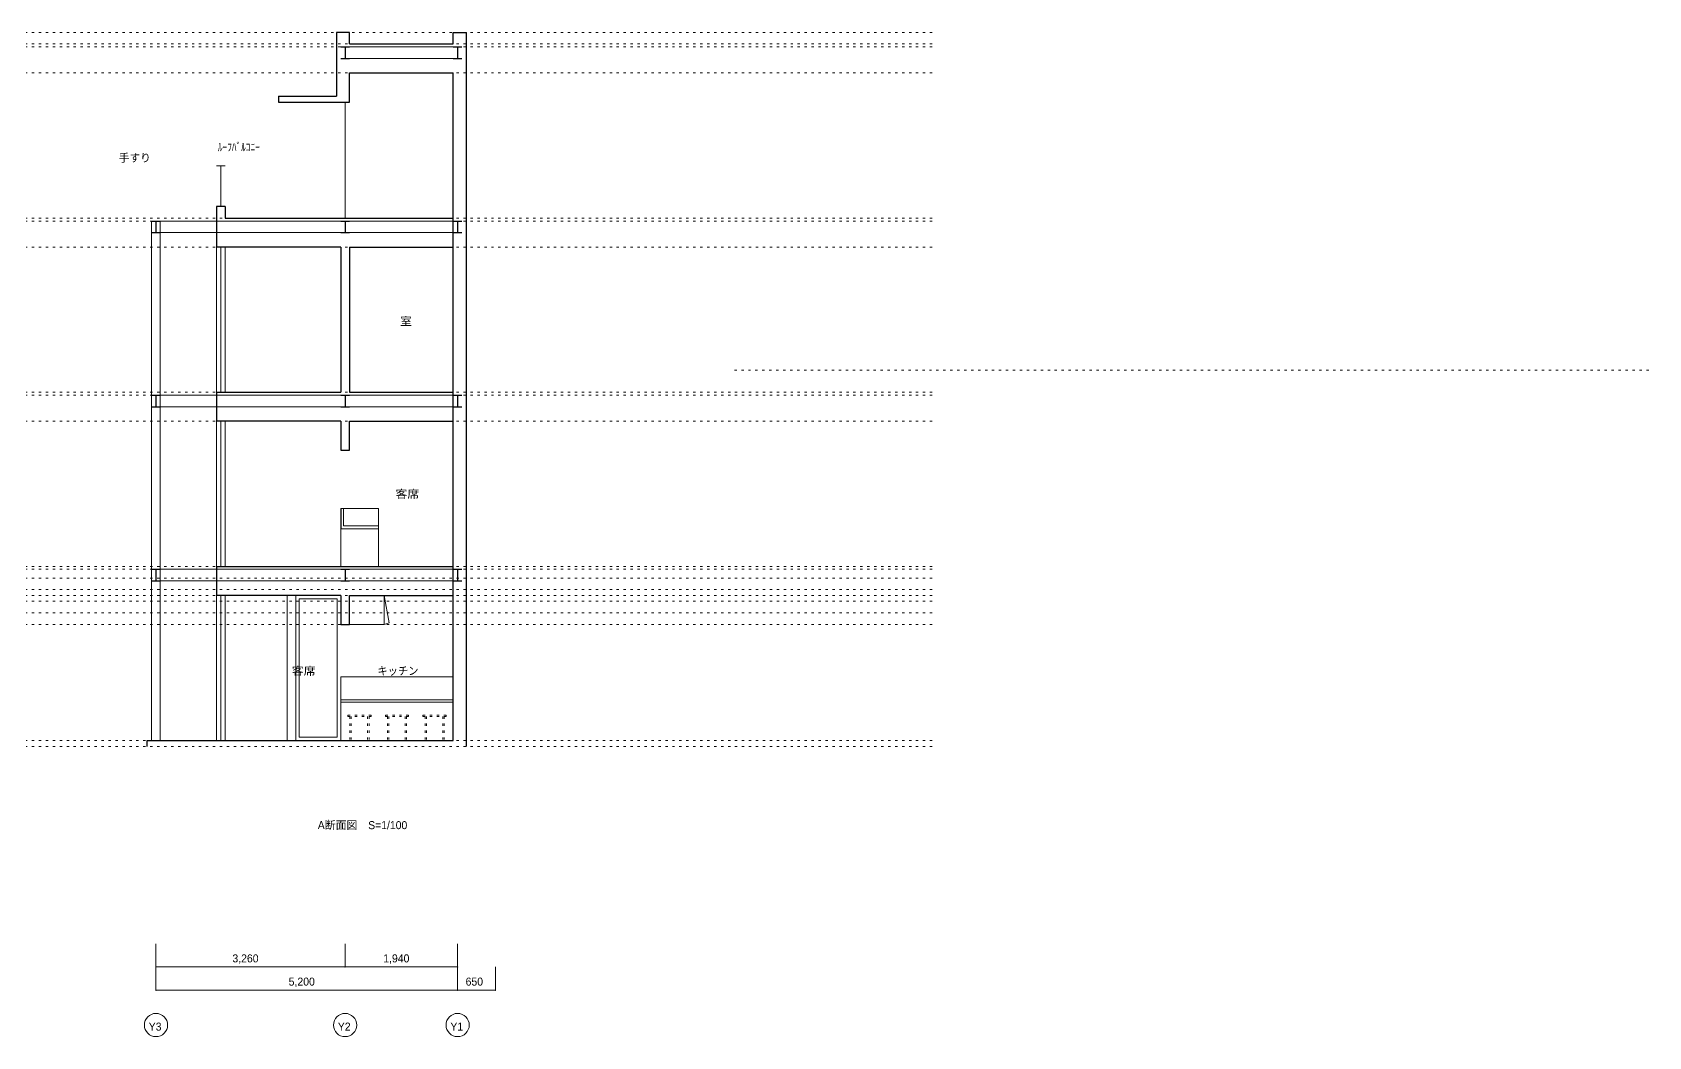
# Model space of a CAD drawing. Header units: millimetres. Extents: x -1049904 to -1048779, y -742436 to -740458.
# Drawn here: x -1049058 to -1048779.4, y -742381.3 to -742208.3 of the extents above; entities that cross this region are included whole.
import ezdxf

# ---------------------------------------------------------------- set-up
doc = ezdxf.new("R2010")
doc.units = ezdxf.units.MM
doc.linetypes.add('DOT', pattern=[1.6, 0.4, -0.8, 0.4])
for name, color, linetype, lineweight in [('みえがかり線', 3, 'Continuous', 15), ('割付線', 4, 'Continuous', 9), ('固定家具', 3, 'Continuous', 15), ('壁', 7, 'Continuous', 30), ('寸法線', 3, 'Continuous', 0), ('移動家具', 3, 'DOT', 15), ('開口部', 3, 'Continuous', 15)]:
    doc.layers.add(name, color=color, linetype=linetype, lineweight=lineweight)
doc.layers.add('補助線', color=5, linetype='DOT', lineweight=0, plot=False)
doc.styles.add('ＭＳ Ｐゴシック', font='MS PGothic.ttf', dxfattribs={"width": 0.85})

msp = doc.modelspace()

# ---------------------------------------------------------------- linework, layer by layer
at = {"layer": 'みえがかり線', "color": 7, "linetype": 'Continuous'}
for p, q in [((-1048985.462891, -742210.801532), (-1049003.362891, -742210.801532)), ((-1049003.362891, -742212.801532), (-1048985.462891, -742212.801532)), ((-1049026.26959, -742231.301532), (-1049024.76959, -742231.301532)), ((-1049025.51959, -742238.301532), (-1049025.51959, -742231.301532)), ((-1049026.273482, -742240.801532), (-1048985.462891, -742240.801532)), ((-1049026.273482, -742242.801532), (-1048985.462891, -742242.801532)), ((-1049026.273482, -742270.801532), (-1048985.462891, -742270.801532)), ((-1049026.273482, -742272.801532), (-1048985.462891, -742272.801532)), ((-1049026.273482, -742300.801532), (-1048985.462891, -742300.801532)), ((-1049026.273482, -742302.801532), (-1048985.462891, -742302.801532))]:
    msp.add_line(p, q, dxfattribs=at)
at = {"layer": 'みえがかり線'}
for p, q in [((-1049037.462891, -742330.301532), (-1049037.462891, -742240.801532)), ((-1049035.962891, -742330.301532), (-1049035.962891, -742240.801532)), ((-1049035.962891, -742240.801532), (-1049026.273482, -742240.801532)), ((-1049035.962891, -742242.801532), (-1049026.273482, -742242.801532)), ((-1049035.962891, -742270.801532), (-1049026.273482, -742270.801532)), ((-1049035.962891, -742272.801532), (-1049026.273482, -742272.801532)), ((-1049004.362891, -742290.301532), (-1048998.362891, -742290.301532)), ((-1048998.362891, -742293.301532), (-1048998.362891, -742290.301532)), ((-1049004.862891, -742293.801532), (-1049004.862891, -742300.301532)), ((-1048998.362891, -742293.801532), (-1048998.362891, -742300.301532)), ((-1049035.962891, -742300.801532), (-1049026.273482, -742300.801532)), ((-1049035.962891, -742302.801532), (-1049026.273482, -742302.801532)), ((-1049014.112891, -742305.301532), (-1049014.112891, -742330.301532)), ((-1049012.612891, -742330.301532), (-1049012.612891, -742305.301532)), ((-1049004.862891, -742319.301532), (-1049004.862891, -742330.301532)), ((-1049004.862891, -742319.301532), (-1048985.462891, -742319.301532)), ((-1048985.462891, -742323.301532), (-1049004.862891, -742323.301532)), ((-1048985.462891, -742323.661532), (-1049004.862891, -742323.661532))]:
    msp.add_line(p, q, dxfattribs=at)
at = {"layer": '割付線', "color": 250, "linetype": 'Continuous'}
msp.add_line((-1049004.112891, -742220.301532), (-1049004.112891, -742240.301532), dxfattribs=at)
for centre in [(-1049036.712891, -742379.301532), (-1049004.112891, -742379.301532), (-1048984.712891, -742379.301532)]:
    msp.add_circle(centre, 2, dxfattribs=at)
at = {"layer": '固定家具', "color": 7}
for p, q in [((-1049004.362891, -742290.301532), (-1049004.862891, -742290.301532)), ((-1049004.362891, -742290.301532), (-1049004.362891, -742293.301532)), ((-1048998.362891, -742293.801532), (-1049004.862891, -742293.801532)), ((-1048998.362891, -742293.301532), (-1049004.362891, -742293.301532)), ((-1048998.362891, -742293.301532), (-1048998.362891, -742293.801532)), ((-1048997.362891, -742310.301532), (-1048997.362891, -742305.301532)), ((-1048997.362891, -742305.301532), (-1048996.528481, -742310.033707)), ((-1049003.362891, -742310.301532), (-1048997.362891, -742310.301532)), ((-1048997.362891, -742310.301532), (-1048996.528481, -742310.033707))]:
    msp.add_line(p, q, dxfattribs=at)
at = {"layer": '壁'}
for p, q in [((-1049005.612891, -742208.301532), (-1049005.612891, -742219.301532)), ((-1049003.362891, -742208.301532), (-1049005.612891, -742208.301532)), ((-1049003.362891, -742210.301532), (-1049003.362891, -742208.301532)), ((-1048985.462891, -742208.301532), (-1048983.212891, -742208.301532)), ((-1048985.462891, -742210.301532), (-1048985.462891, -742208.301532)), ((-1048983.212891, -742331.301532), (-1048983.212891, -742208.301532)), ((-1049004.862891, -742210.801532), (-1049003.362891, -742210.801532)), ((-1049004.112891, -742210.801532), (-1049004.112891, -742212.801532)), ((-1049003.362891, -742210.301532), (-1048985.462891, -742210.301532)), ((-1048985.462891, -742210.801532), (-1048983.962891, -742210.801532)), ((-1048984.712891, -742210.801532), (-1048984.712891, -742212.801532)), ((-1049004.862891, -742212.801532), (-1049003.362891, -742212.801532)), ((-1048985.462891, -742212.801532), (-1048983.962891, -742212.801532)), ((-1049003.362891, -742220.301532), (-1049003.362891, -742215.301532)), ((-1049003.362891, -742215.301532), (-1048985.462891, -742215.301532)), ((-1048985.462891, -742330.301532), (-1048985.462891, -742215.301532)), ((-1049015.612891, -742219.301532), (-1049015.612891, -742220.301532)), ((-1049015.612891, -742219.301532), (-1049005.612891, -742219.301532)), ((-1049015.612891, -742220.301532), (-1049004.862891, -742220.301532)), ((-1049004.862891, -742220.301532), (-1049003.362891, -742220.301532)), ((-1049026.273482, -742238.301532), (-1049026.273482, -742240.301532)), ((-1049024.773482, -742238.301532), (-1049026.273482, -742238.301532)), ((-1049024.773482, -742238.301532), (-1049024.773482, -742240.301532)), ((-1049037.462891, -742240.801532), (-1049035.962891, -742240.801532)), ((-1049036.712891, -742240.801532), (-1049036.712891, -742242.801532)), ((-1049026.273482, -742240.301532), (-1049026.273482, -742245.301532)), ((-1049024.773482, -742240.301532), (-1048985.462891, -742240.301532)), ((-1049004.862891, -742240.801532), (-1049003.362891, -742240.801532)), ((-1049004.112891, -742240.801532), (-1049004.112891, -742242.801532)), ((-1048985.462891, -742240.801532), (-1048983.962891, -742240.801532)), ((-1048984.712891, -742240.801532), (-1048984.712891, -742242.801532)), ((-1049037.462891, -742242.801532), (-1049035.962891, -742242.801532)), ((-1049004.862891, -742242.801532), (-1049003.362891, -742242.801532)), ((-1048985.462891, -742242.801532), (-1048983.962891, -742242.801532)), ((-1049004.862891, -742245.301532), (-1049026.273482, -742245.301532)), ((-1049004.862891, -742245.301532), (-1049004.862891, -742270.301532)), ((-1049003.362891, -742245.301532), (-1048985.462891, -742245.301532)), ((-1049003.362891, -742245.301532), (-1049003.362891, -742270.301532)), ((-1049037.462891, -742270.801532), (-1049035.962891, -742270.801532)), ((-1049037.462891, -742272.801532), (-1049035.962891, -742272.801532)), ((-1049036.712891, -742270.801532), (-1049036.712891, -742272.801532)), ((-1049026.273482, -742270.301532), (-1049026.273482, -742275.301532)), ((-1049026.273482, -742270.301532), (-1049004.862891, -742270.301532)), ((-1049004.862891, -742270.801532), (-1049003.362891, -742270.801532)), ((-1049004.862891, -742272.801532), (-1049003.362891, -742272.801532)), ((-1049004.112891, -742270.801532), (-1049004.112891, -742272.801532)), ((-1049003.362891, -742270.301532), (-1048985.462891, -742270.301532)), ((-1048985.462891, -742270.801532), (-1048983.962891, -742270.801532)), ((-1048985.462891, -742272.801532), (-1048983.962891, -742272.801532)), ((-1048984.712891, -742270.801532), (-1048984.712891, -742272.801532)), ((-1049004.862891, -742275.301532), (-1049026.273482, -742275.301532)), ((-1049004.862891, -742275.301532), (-1049004.862891, -742280.301532)), ((-1049003.362891, -742275.301532), (-1048985.462891, -742275.301532)), ((-1049003.362891, -742280.301532), (-1049003.362891, -742275.301532)), ((-1049004.862891, -742280.301532), (-1049003.362891, -742280.301532)), ((-1049026.273482, -742300.301532), (-1049026.273482, -742305.301532)), ((-1049026.273482, -742300.301532), (-1048985.462891, -742300.301532)), ((-1049037.462891, -742300.801532), (-1049035.962891, -742300.801532)), ((-1049037.462891, -742302.801532), (-1049035.962891, -742302.801532)), ((-1049036.712891, -742300.801532), (-1049036.712891, -742302.801532)), ((-1049004.862891, -742300.801532), (-1049003.362891, -742300.801532)), ((-1049004.862891, -742302.801532), (-1049003.362891, -742302.801532)), ((-1049004.112891, -742300.801532), (-1049004.112891, -742302.801532)), ((-1048985.462891, -742300.801532), (-1048983.962891, -742300.801532)), ((-1048985.462891, -742302.801532), (-1048983.962891, -742302.801532)), ((-1048984.712891, -742300.801532), (-1048984.712891, -742302.801532)), ((-1049004.862891, -742305.301532), (-1049026.273482, -742305.301532)), ((-1049004.862891, -742305.301532), (-1049004.862891, -742310.301532)), ((-1049003.362891, -742305.301532), (-1048985.462891, -742305.301532)), ((-1049003.362891, -742310.301532), (-1049003.362891, -742305.301532)), ((-1049004.862891, -742310.301532), (-1049003.362891, -742310.301532)), ((-1049038.212891, -742331.301532), (-1049038.212891, -742330.301532)), ((-1049038.212891, -742330.301532), (-1048985.462891, -742330.301532))]:
    msp.add_line(p, q, dxfattribs=at)
at = {"layer": '壁', "color": 7}
msp.add_line((-1049004.862891, -742290.301532), (-1049004.862891, -742293.801532), dxfattribs=at)
at = {"layer": '寸法線'}
for p, q in [((-1049036.712891, -742369.301532), (-1049036.712891, -742365.301532)), ((-1049004.112891, -742369.301532), (-1049004.112891, -742365.301532)), ((-1048984.712891, -742369.301532), (-1048984.712891, -742365.301532)), ((-1049036.712891, -742373.301532), (-1049036.712891, -742369.301532)), ((-1049004.112891, -742369.301532), (-1049036.712891, -742369.301532)), ((-1048984.712891, -742369.301532), (-1049004.112891, -742369.301532)), ((-1048984.712891, -742373.301532), (-1048984.712891, -742369.301532)), ((-1048978.212891, -742373.301532), (-1048978.212891, -742369.301532)), ((-1049036.712891, -742373.301532), (-1048984.712891, -742373.301532)), ((-1048984.712891, -742373.301532), (-1048978.212891, -742373.301532))]:
    msp.add_line(p, q, dxfattribs=at)
for p in [(-1049036.712891, -742369.301532), (-1049004.112891, -742369.301532), (-1048984.712891, -742369.301532), (-1049036.712891, -742373.301532), (-1048984.712891, -742373.301532), (-1048978.212891, -742373.301532)]:
    msp.add_point(p, dxfattribs=at)
at = {"layer": '移動家具'}
for p, q in [((-1049003.637891, -742325.901532), (-1048999.637891, -742325.901532)), ((-1049003.637891, -742325.901532), (-1049003.637891, -742326.141532)), ((-1049003.637891, -742326.141532), (-1048999.637891, -742326.141532)), ((-1049003.287891, -742326.141532), (-1049003.287891, -742330.301532)), ((-1049003.047891, -742326.141532), (-1049003.047891, -742330.301532)), ((-1049000.227891, -742326.141532), (-1049000.227891, -742330.301532)), ((-1048999.987891, -742326.141532), (-1048999.987891, -742330.301532)), ((-1048999.637891, -742325.901532), (-1048999.637891, -742326.141532)), ((-1048997.162891, -742325.901532), (-1048993.162891, -742325.901532)), ((-1048997.162891, -742325.901532), (-1048997.162891, -742326.141532)), ((-1048997.162891, -742326.141532), (-1048993.162891, -742326.141532)), ((-1048996.812891, -742326.141532), (-1048996.812891, -742330.301532)), ((-1048996.572891, -742326.141532), (-1048996.572891, -742330.301532)), ((-1048993.752891, -742326.141532), (-1048993.752891, -742330.301532)), ((-1048993.512891, -742326.141532), (-1048993.512891, -742330.301532)), ((-1048993.162891, -742325.901532), (-1048993.162891, -742326.141532)), ((-1048990.687891, -742325.901532), (-1048986.687891, -742325.901532)), ((-1048990.687891, -742325.901532), (-1048990.687891, -742326.141532)), ((-1048990.687891, -742326.141532), (-1048986.687891, -742326.141532)), ((-1048990.337891, -742326.141532), (-1048990.337891, -742330.301532)), ((-1048990.097891, -742326.141532), (-1048990.097891, -742330.301532)), ((-1048987.277891, -742326.141532), (-1048987.277891, -742330.301532)), ((-1048987.037891, -742326.141532), (-1048987.037891, -742330.301532)), ((-1048986.687891, -742325.901532), (-1048986.687891, -742326.141532))]:
    msp.add_line(p, q, dxfattribs=at)
at = {"layer": '補助線'}
for p, q in [((-1048902.903013, -742208.301532), (-1049298.903013, -742208.301532)), ((-1048902.903013, -742210.301532), (-1049298.903013, -742210.301532)), ((-1048902.903013, -742210.801532), (-1049298.903013, -742210.801532)), ((-1048902.903013, -742215.301532), (-1049298.903013, -742215.301532)), ((-1048902.903013, -742240.301532), (-1049298.903013, -742240.301532)), ((-1048902.903013, -742240.801532), (-1049298.903013, -742240.801532)), ((-1048902.903013, -742245.301532), (-1049298.903013, -742245.301532)), ((-1048779.400318, -742266.50206), (-1048937.150318, -742266.50206)), ((-1048902.903013, -742270.301532), (-1049298.903013, -742270.301532)), ((-1048902.903013, -742270.801532), (-1049298.903013, -742270.801532)), ((-1048902.903013, -742275.301532), (-1049298.903013, -742275.301532)), ((-1048902.903013, -742300.301532), (-1049298.903013, -742300.301532)), ((-1048902.903013, -742300.301532), (-1049298.903013, -742300.301532)), ((-1048902.903013, -742300.801532), (-1049298.903013, -742300.801532)), ((-1048902.903013, -742302.301532), (-1049298.903013, -742302.301532)), ((-1048902.903013, -742304.301532), (-1049298.903013, -742304.301532)), ((-1048902.903013, -742305.301532), (-1049298.903013, -742305.301532)), ((-1048902.903013, -742306.301532), (-1049298.903013, -742306.301532)), ((-1048902.903013, -742308.301532), (-1049298.903013, -742308.301532)), ((-1048902.903013, -742310.301532), (-1049298.903013, -742310.301532)), ((-1048902.903013, -742330.301532), (-1049298.903013, -742330.301532)), ((-1048902.903013, -742331.301532), (-1049298.903013, -742331.301532))]:
    msp.add_line(p, q, dxfattribs=at)
at = {"layer": '開口部'}
for p, q in [((-1049026.273482, -742245.301532), (-1049026.273482, -742270.801532)), ((-1049025.51959, -742245.301532), (-1049025.51959, -742270.301532)), ((-1049024.773482, -742270.301532), (-1049024.773482, -742245.301532)), ((-1049026.273482, -742275.301532), (-1049026.273482, -742300.801532)), ((-1049025.51959, -742275.301532), (-1049025.51959, -742300.301532)), ((-1049024.773482, -742300.301532), (-1049024.773482, -742275.301532)), ((-1049026.273482, -742305.301532), (-1049026.273482, -742330.301532)), ((-1049025.51959, -742305.301532), (-1049025.51959, -742330.301532)), ((-1049024.773482, -742330.301532), (-1049024.773482, -742305.301532)), ((-1049012.012891, -742305.901532), (-1049012.012891, -742329.701532)), ((-1049005.462891, -742305.901532), (-1049012.012891, -742305.901532)), ((-1049005.462891, -742305.901532), (-1049005.462891, -742329.701532)), ((-1049012.012891, -742329.701532), (-1049005.462891, -742329.701532))]:
    msp.add_line(p, q, dxfattribs=at)

# ---------------------------------------------------------------- texts
at = {"layer": '割付線', "color": 7, "style": 'ＭＳ Ｐゴシック'}
for s, width, p in [('Y3', 0.997161, (-1049037.962891, -742380.260106)), ('Y2', 0.99779, (-1049005.362891, -742380.260106)), ('Y1', 0.999052, (-1048985.962891, -742380.260106))]:
    msp.add_text(s, height=1.3793103, dxfattribs=dict(at, width=width)).set_placement(p)
at = {"layer": '寸法線', "color": 7, "style": 'ＭＳ Ｐゴシック'}
for s, height, width, p in [('ﾙｰﾌﾊﾞﾙｺﾆｰ', 1.3793103, 0.829078, (-1049026.037891, -742228.760106)), ('手すり', 1.3793103, 0.976045, (-1049043.113153, -742230.621093)), ('室', 1.37931, 1.08209, (-1048994.635766, -742258.760106)), ('客席', 1.3793103, 1.08209, (-1048995.412891, -742288.510106)), ('客席', 1.3793103, 1.08209, (-1049013.280996, -742318.99121)), ('キッチン', 1.3793103, 0.938172, (-1048998.534091, -742318.99121)), ('A断面図\u3000S=1/100', 1.37931034, 0.995229, (-1049008.820206, -742345.560211))]:
    msp.add_text(s, height=height, dxfattribs=dict(at, width=width)).set_placement(p)
at = {"layer": '寸法線', "style": 'ＭＳ Ｐゴシック'}
for s, width, p in [('3,260', 0.998688, (-1049023.537891, -742368.510106)), ('1,940', 0.999312, (-1048997.537891, -742368.510106)), ('5,200', 0.999, (-1049013.837891, -742372.510106)), ('650', 0.998623, (-1048983.337891, -742372.510106))]:
    msp.add_text(s, height=1.3793103, dxfattribs=dict(at, width=width)).set_placement(p)

doc.saveas('drawing.dxf')
